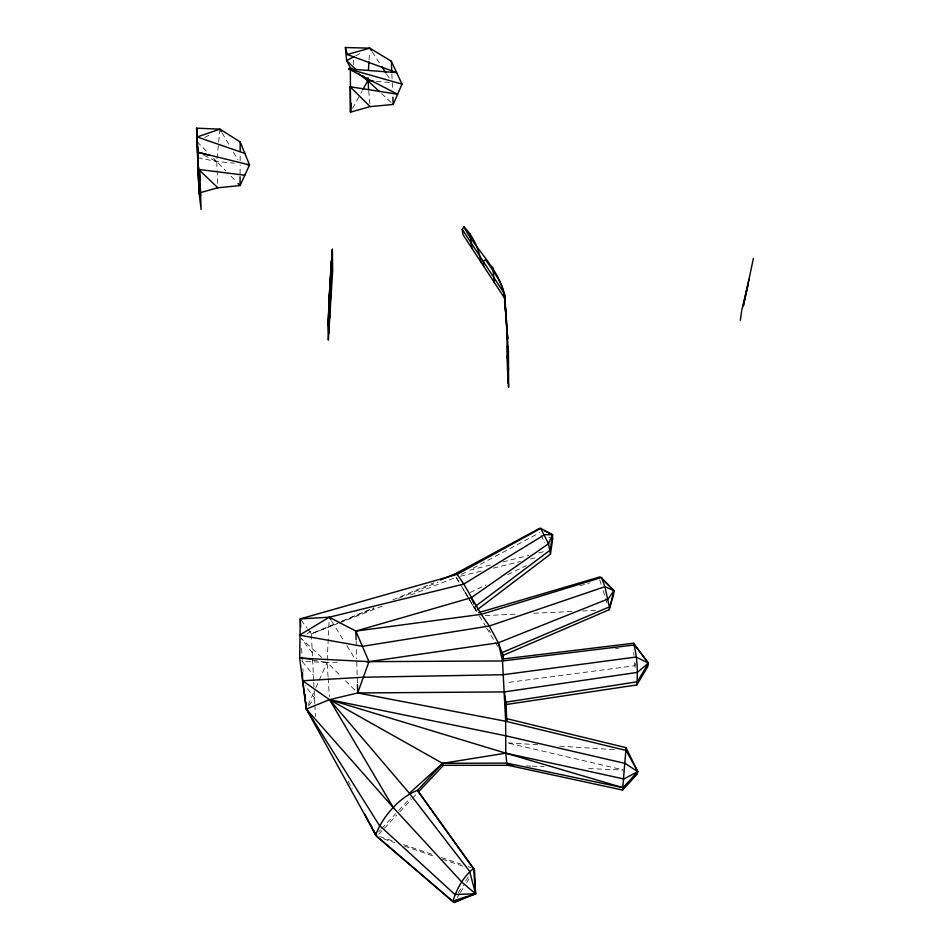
<?xml version="1.0" encoding="UTF-8"?>
<svg xmlns="http://www.w3.org/2000/svg" width="950" height="950" viewBox="0 0 950 950"><rect width="100%" height="100%" fill="white"/><g stroke="black" fill="none" stroke-linecap="round" stroke-linejoin="round"><path stroke-width="0.71" stroke-dasharray="4.75 3.56" d="M240.089 173.886L240.124 165.11M240.136 160.764L240.16 154.981M328.059 676.768L327.121 662.447L329.068 621.609M353.341 64.79L353.697 58.864M369.075 59.981L369.538 52.606M217.692 183.409L216.766 161.571L219.913 129.164M635.277 663.504L634.968 665.712L506.113 682.729M308.121 705.043L315.246 689.071M315.839 687.741L327.121 662.447L338.984 662.174M352.581 108.359L360.181 94.501M360.869 93.242L362.247 90.725M457.199 897.512L459.574 893.772M460.358 892.525L464.324 886.303L463.351 884.664M466.676 882.597L469.039 878.893M458.149 892.834L462.614 885.828M465.726 880.935L468.896 875.959M308.798 705.696L314.521 697.882L304.962 685.496M378.599 831.903L380.617 829.754M381.627 828.685L395.723 813.651M398.715 810.457L410.626 797.762M378.718 834.337L396.732 815.112M399.713 811.941L411.552 799.306M412.537 798.249L416.492 794.046M307.04 633.982L311.719 630.456M204.713 137.536L211.042 134.045M355.633 55.801L362.081 52.333M461.391 574.477L467.923 570.997M473.136 568.207L539.683 532.689M470.179 592.503L486.234 584.82M507.656 574.584L526.383 565.63M313.678 680.782L311.363 633.852L335.813 623.651M342.606 620.813L373.837 607.786M392.861 599.854L433.604 582.861M307.954 629.232L311.363 633.852L339.993 622.167M341.347 621.609L374.062 608.261M398.596 598.263L438.116 582.136M311.363 633.852L337.571 623.604M338.948 623.069L383.076 605.827M410.661 595.044L456.178 577.268L460.702 584.82M579.892 585.829L589.808 582.861M469.716 570.19L491.293 564.787M502.799 561.913L528.699 555.429M538.757 552.9L544.516 551.463M460.465 576.211L481.887 570.95M493.323 568.148L520.469 561.486M530.468 559.028L536.192 557.626M615.588 648.696L618.509 648.363M485.236 615.576L516.218 614.116M533.924 613.284L572.28 611.467M582.599 610.981L597.36 610.28M301.649 648.458L302.231 661.414L327.121 662.447L341.383 676.685M526.264 765.902L530.706 766.092M532.19 766.151L544.053 766.662M588.537 768.574L624.126 770.094M537.688 744.752L506.896 742.793L622.689 769.761M559.681 746.154L615.386 749.704M376.414 81.367L389.369 82.448M197.695 157.641L216.766 161.571L234.294 163.127M312.669 660.167L327.121 662.447M379.786 836.558L392.386 840.845M403.596 844.657L433.022 854.668M441.429 857.529L461.035 864.203M468.041 866.59L470.844 867.54M383.693 838.886L394.879 842.745M404.652 846.129L435.397 856.746M442.391 859.156L463.351 866.388M548.791 537.035L552.698 538.888M203.834 155.266L216.766 161.571L225.886 170.964M321.718 657.436L301.186 638.388L312.301 652.769M381.532 93.551L392.124 103.467M345.468 680.758L355.656 690.923M197.125 141.716L208.501 153.211M213.667 158.436L216.766 161.571M230.945 176.178L236.004 181.402M302.231 661.414L313.393 675.094M301.15 620.018L307.111 628.081M372.222 51.87L380.226 64.196M386.638 74.064L389.844 78.992M331.562 620.944L343.781 640.727M346.845 645.679L355.241 659.276M475.095 606.563L475.997 610.743L461.878 587.064M489.048 629.957L490.532 632.427M461.463 586.079L469.015 598.666M469.775 599.925L471.283 602.442M474.299 607.477L478.634 614.686M479.334 615.861L485.973 626.929M486.709 628.164L497.848 646.712M222.158 132.988L229.651 145.766M233.391 152.154L237.88 159.814M456.178 577.268L461.166 585.841M348.151 781.126L352.224 789.034M540.954 535.218L544.766 542.771M599.723 579.904L601.433 585.307M603.143 590.698L607.003 602.918M475.997 610.743L466.165 594.415L465.168 590.116M633.674 652.543L633.959 655.464M634.683 662.779L635.372 669.833M368.695 90.749L369.883 103.716M302.86 668.634L303.109 671.519M328.154 678.193L329.377 696.801M313.749 682.207L314.106 689.332M314.165 690.757L314.806 703.594M314.878 705.019L315.436 716.443M391.875 74.1L392.124 79.824M392.243 82.686L392.492 88.492M356.167 641.309L356.689 658.837M356.772 661.758L357.402 683.026"/><path stroke-width="1.43" d="M240.077 176.807L240.053 185.571L217.871 187.779L199.061 192.981L201.127 209.451L199.678 169.884M240.172 150.646L240.208 141.977L219.913 129.164L196.626 128.167L199.061 192.981L200.616 195.629L198.241 172.639L196.626 128.167L197.078 132.442M328.759 333.402L328.997 299.167L332.358 249.244L332.678 270.572L328.344 340.076L327.904 325.387L331.277 260.87L330.933 298.573M329.709 318.084L330.018 279.312M440.396 580.023L455.335 573.788L457.199 574.346L463.778 584.06L481.223 614.353L489.286 626.014L498.322 642.794L502.491 660.962L505.661 721.252L505.78 753.172L506.991 765.071L622.571 790.056L637.248 774.119L637.747 771.626L626.062 747.674L506.362 718.556L505.21 696.433M507.348 334.459L507.728 338.568L504.593 297.564L508.44 351.654L508.618 387.232C506.386 357.378 507.965 327.382 504.593 297.564C500.46 269.301 476.437 251.334 463.968 226.872L462.234 229.342L462.947 234.602L505.056 298.894L505.281 303.869C506.113 286.746 494.499 273.161 485.521 259.718L483.182 261.286L483.776 266.392M351.049 103.253L350.514 112.136L370.144 106.602L393.181 104.464L402.016 84.134L391.317 61.216L369.811 48.177L345.372 47.5L346.608 60.657L350.36 67.699L352.688 69.421M328.973 302.908L332.358 249.244M327.904 325.387L332.429 253.662M368.564 89.3L367.959 77.698M368.422 70.312L368.98 61.453M503.262 660.321L503.061 655.393L609.164 609.722L613.914 590.627L601.386 577.517L599.866 576.935L478.646 612.631M622.571 790.056L626.062 747.674M740.347 320.293L741.724 310.389L749.028 279.371M477.161 609.852L550.477 554.123L552.698 538.888L552.508 534.696L540.764 528.39L539.398 528.449L455.335 573.788L458.209 573.076M465.951 897.121L454.029 902.5L375.582 835.121C382.482 816.834 399.107 797.311 417.572 790.364L473.646 868.49L474.525 870.259L475.582 893.831L454.029 902.5L376.711 836.475L306.339 709.044L329.567 699.675L357.699 692.954L505.661 721.252L506.362 718.556L506.801 720.777L506.017 704.532L636.868 684.926C637.913 671.151 637.236 656.391 633.543 643.245L502.859 659.015L502.491 660.962L366.261 661.675M753.374 258.543L743.232 306.327L748.339 283.741M609.164 609.722L613.629 594.427L613.914 590.627L603.879 580.842M633.543 643.245L648.375 663.159L637.343 672.386L504.426 691.909L357.699 692.954L368.968 661.651L355.858 631.085L329.27 617.227L300.295 618.866L299.678 658.113L306.339 709.044L379.299 825.312L454.848 894.472L475.582 893.831L473.646 868.49C463.541 876.351 456.724 888.856 452.96 901.004L475.582 893.831L469.621 871.281L409.402 793.286L329.567 699.675L302.599 680.77L302.444 672.481M362.936 89.466L367.769 80.655L373.528 81.13M636.868 684.926L647.793 666.461L648.375 663.159L634.624 644.931L502.491 660.962M471.343 894.947L475.582 893.831L461.807 882.075L393.336 807.631L329.567 699.675L442.569 763.349L506.54 763.099L622.962 787.669L637.747 771.626L626.074 750.441L505.661 721.252M474.525 870.259L418.463 791.932L443.412 765.32L512.917 765.32M409.402 793.286L442.569 763.349L505.78 753.172L623.865 778.964L637.747 771.626L625.159 763.42L505.412 735.727L329.567 699.675L505.78 753.172L622.962 787.669M475.095 606.563L550.276 550.026L552.508 534.696L544.635 530.943M356.119 639.849L355.858 631.085L471.283 597.692L548.506 543.721L552.508 534.696L544.552 534.719L463.778 584.06L329.27 617.227L299.511 635.17L362.389 646.321L489.286 626.014L604.889 586.696L613.914 590.627L608.19 598.916L498.322 642.794L368.968 661.651L299.678 658.113L311.386 658.861M354.338 56.501L346.608 60.657L356.131 69.659M198.134 161.797L197.695 157.641L199.061 192.981L197.172 136.954L219.913 129.164L221.409 131.718M345.372 47.5L347.261 54.518L369.811 48.177L371.414 50.635M506.017 704.532L505.578 702.228L637.355 681.768L648.375 663.159L636.203 657.008L503.144 674.726L363.363 677.231L302.599 680.77L306.339 709.044L393.336 807.631M355.858 631.085L481.223 614.353L601.386 577.517L604.889 586.696L609.354 606.908L502.526 652.413L502.859 659.015M350.36 67.699L350.514 112.136L350.122 86.759L397.622 94.252L348.508 68.911L396.661 72.651L347.261 54.518M244.815 175.216L198.562 169.433L217.871 187.779M246.857 164.564L249.541 164.932L240.053 185.571L238.023 183.481M210.199 155.574L197.362 152.119L249.541 164.932L240.208 141.977M348.508 68.911L402.016 84.134M197.172 136.954L244.862 153.437M358.483 73.744L367.769 80.655L379.418 91.568M362.484 75.656L367.769 80.655M308.382 711.004L306.339 709.044L305.722 701.824M350.122 86.759L370.144 106.602M463.968 226.872C473.29 236.217 479.014 249.007 480.902 262.01M462.234 229.342L504.604 293.954L505.056 298.894M381.829 66.666L385.831 72.829M329.27 617.227L330.802 619.709M418.463 791.932L417.572 790.364L442.569 763.349L443.412 765.32M370.595 824.612L371.949 827.248M373.314 829.884L376.711 836.475M364.776 814.043L375.582 835.121M498.322 642.794L503.061 655.393M471.283 597.692L474.003 604.034M508.44 351.654L507.454 346.026L507.561 371.533M471.889 248.259L469.906 233.486M504.426 691.909L505.578 702.228M198.716 167.331L200.046 179.799M492.765 267.211L494.368 282.577M197.125 141.716L198.004 150.159M507.241 355.977L508.523 369.348M505.186 307.052L506.504 321.124M305.093 694.604L305.473 698.939M550.477 554.123L548.506 543.721L540.764 528.39L457.199 574.346L300.295 618.866L300.675 627.238M303.098 680.331L303.228 683.24M391.317 61.216L391.816 72.675M392.861 97.209L393.181 104.464M357.449 684.451L357.699 692.954M508.06 347.605L508.238 383.349"/></g></svg>
